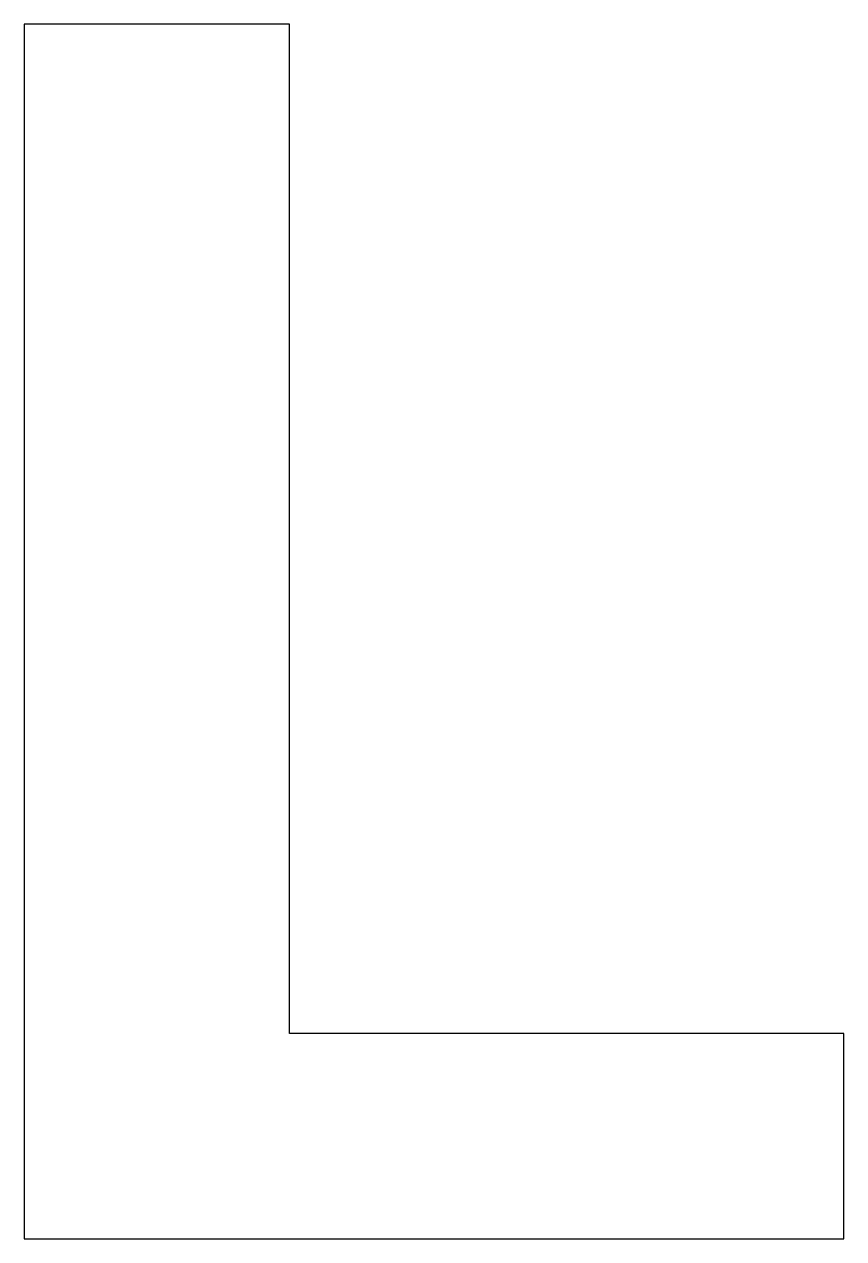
# Model space of a CAD drawing. Header units: metres. Extents: x -25.1 to 33.6, y -84.9 to 2.
import ezdxf

# ---------------------------------------------------------------- set-up
doc = ezdxf.new("R2010")
doc.units = ezdxf.units.M

msp = doc.modelspace()

# ---------------------------------------------------------------- linework, layer by layer
for p, q in [((-6.06458, 1.99879), (-25.0693, 1.99879)), ((-25.0693, 1.99879), (-25.0693, -84.9062)), ((-6.06458, -70.2183), (-6.06458, 1.99879)), ((33.6198, -70.2183), (-6.06458, -70.2183)), ((33.6198, -84.9062), (33.6198, -70.2183)), ((-25.0693, -84.9062), (33.6198, -84.9062))]:
    msp.add_line(p, q)

doc.saveas('drawing.dxf')
